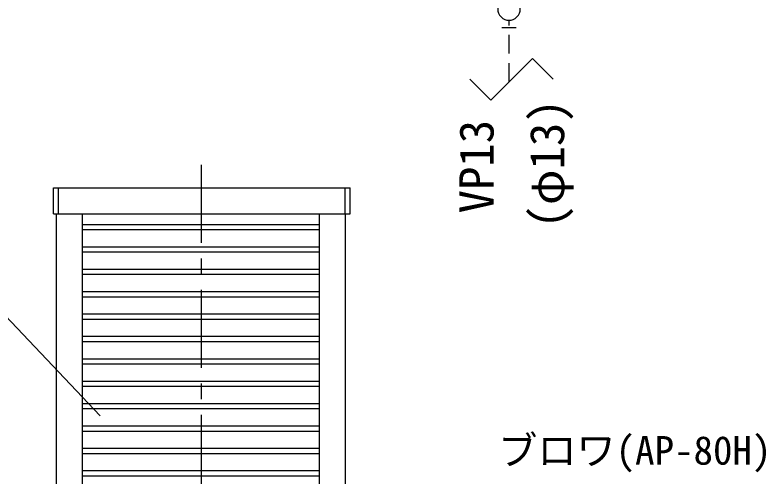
# Model space of a CAD drawing. Units: millimetres, scale not verified. Extents: x -23521 to 8910, y -6308 to 6308.
# Drawn here: x 340 to 1782, y 3713 to 4601 of the extents above; entities that cross this region are included whole.
import ezdxf
from ezdxf.enums import TextEntityAlignment as Align

# ---------------------------------------------------------------- set-up
doc = ezdxf.new("R2010")
doc.units = ezdxf.units.MM
doc.header["$LTSCALE"] = 30
doc.linetypes.add('CHAIN1', pattern=[8, 5, -1, 1, -1])
doc.linetypes.add('DASHED1', pattern=[1.8, 1.2, -0.6])
for name, color, linetype, lineweight in [('0-5_07', 7, 'Continuous', 25), ('1-1_2-2_SEISAKU', 3, 'Continuous', 25), ('1-2_2-9ﾚｲﾔ', 3, 'Continuous', 25), ('1-7_2-8ﾚｲﾔ', 4, 'Continuous', 25)]:
    doc.layers.add(name, color=color, linetype=linetype, lineweight=lineweight)
doc.styles.add('ＭＳ ゴシック', font='')
doc.styles.get('ＭＳ ゴシック').set_extended_font_data('MS Gothic')

msp = doc.modelspace()

# ---------------------------------------------------------------- linework, layer by layer
at = {"layer": '1-1_2-2_SEISAKU', "linetype": 'CHAIN1'}
msp.add_line((697.47, 4312.84), (697.47, 3304.32), dxfattribs=at)
at = {"layer": '1-1_2-2_SEISAKU'}
for p, q in [((414.03, 4218.59), (414.03, 4268.59)), ((414.03, 4268.59), (984.03, 4268.59)), ((424.03, 4218.59), (424.03, 4268.59)), ((974.03, 4218.59), (974.03, 4268.59)), ((984.03, 4218.59), (984.03, 4268.59)), ((414.03, 4218.59), (984.03, 4218.59)), ((419.97, 3406.59), (419.97, 4218.59)), ((469.97, 3406.59), (469.97, 4218.59)), ((924.97, 3406.59), (924.97, 4218.59)), ((974.97, 3406.59), (974.97, 4218.59)), ((469.97, 4198.59), (924.97, 4198.59)), ((469.97, 4188.59), (924.97, 4188.59)), ((469.97, 4155.59), (924.97, 4155.59)), ((469.97, 4145.59), (924.97, 4145.59)), ((469.97, 4112.59), (924.97, 4112.59)), ((469.97, 4102.59), (924.97, 4102.59)), ((469.97, 4069.59), (924.97, 4069.59)), ((469.97, 4059.59), (924.97, 4059.59)), ((469.97, 4026.59), (924.97, 4026.59)), ((469.97, 4016.59), (924.97, 4016.59)), ((469.97, 3983.59), (924.97, 3983.59)), ((469.97, 3973.59), (924.97, 3973.59)), ((469.97, 3940.59), (924.97, 3940.59)), ((469.97, 3930.59), (924.97, 3930.59)), ((469.97, 3897.59), (924.97, 3897.59)), ((469.97, 3887.59), (924.97, 3887.59)), ((469.97, 3854.59), (924.97, 3854.59)), ((469.97, 3844.59), (924.97, 3844.59)), ((469.97, 3811.59), (924.97, 3811.59)), ((469.97, 3801.59), (924.97, 3801.59)), ((469.97, 3768.59), (924.97, 3768.59)), ((469.97, 3758.59), (924.97, 3758.59)), ((469.97, 3725.59), (924.97, 3725.59)), ((469.97, 3715.59), (924.97, 3715.59))]:
    msp.add_line(p, q, dxfattribs=at)
at = {"layer": '1-2_2-9ﾚｲﾔ', "color": 6, "linetype": 'DASHED1'}
msp.add_line((1288.72, 4472.41), (1288.72, 4590.61), dxfattribs=at)
at = {"layer": '1-2_2-9ﾚｲﾔ', "color": 6}
msp.add_line((1302.22, 4576.21), (1275.22, 4576.21), dxfattribs=at)
at = {"layer": '1-2_2-9ﾚｲﾔ', "color": 7}
msp.add_lwpolyline([(1213.64, 4477.33), (1253.63, 4437.33), (1333.63, 4517.33), (1373.63, 4477.33)], dxfattribs=at)
at = {"layer": '1-2_2-9ﾚｲﾔ', "color": 6}
msp.add_arc((1288.72, 4612.21), 21.6, 135, 45, dxfattribs=at)
at = {"layer": '1-7_2-8ﾚｲﾔ'}
msp.add_lwpolyline([(503.85, 3830.67), (321.28, 4023.21), (-151.32, 4023.21)], dxfattribs=at)

# ---------------------------------------------------------------- texts
at = {"layer": '0-5_07', "color": 4, "style": 'ＭＳ ゴシック'}
msp.add_text('ブロワ(AP-80H)', height=54.99, dxfattribs=at).set_placement((1268.26, 3720.52), align=Align.BOTTOM_LEFT)
at = {"layer": '1-2_2-9ﾚｲﾔ', "color": 4, "style": 'ＭＳ ゴシック'}
for s, p in [('(φ13)', (1414.45, 4190.86)), ('VP13', (1278.91, 4219.61))]:
    msp.add_text(s, height=65.98, rotation=90, dxfattribs=at).set_placement(p, align=Align.BOTTOM_LEFT)

doc.saveas('drawing.dxf')
